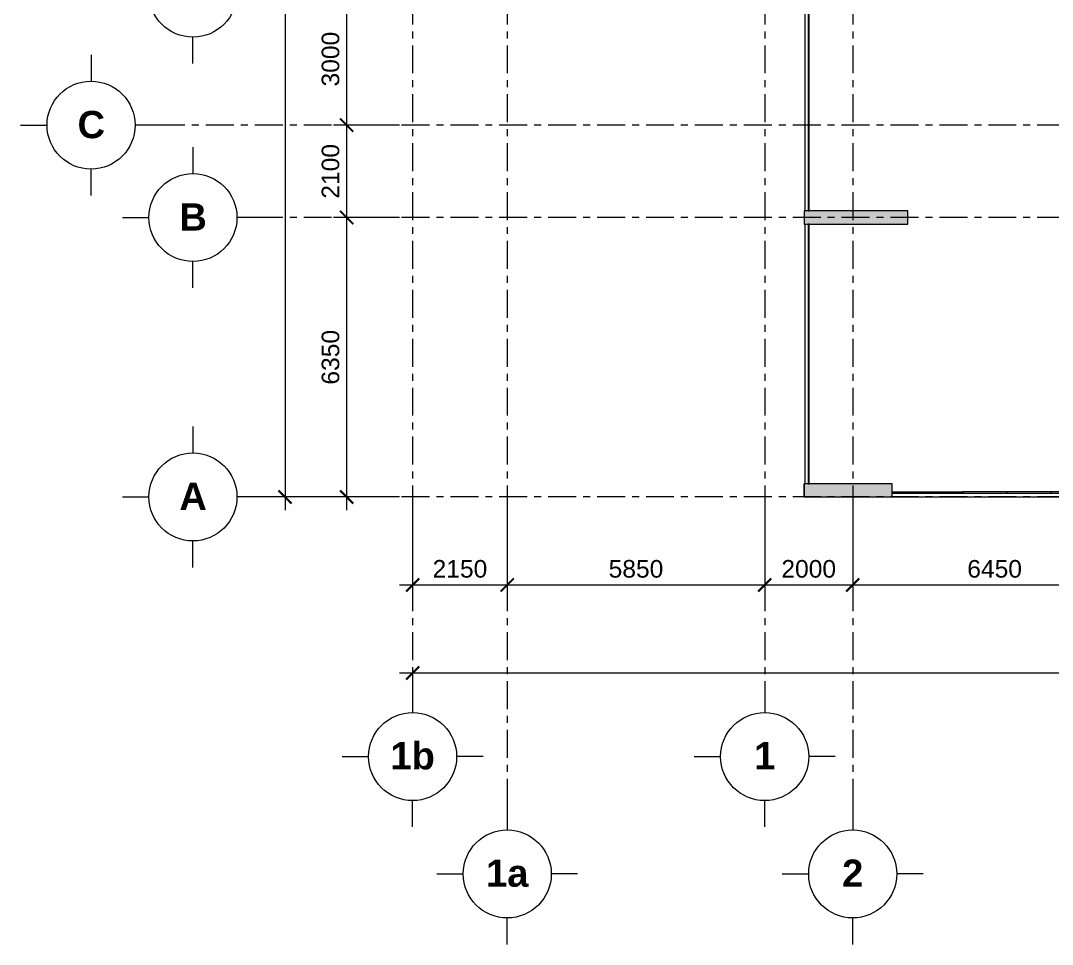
# Model space of a CAD drawing. Header units: millimetres. Extents: x -20201 to 105152, y -11216 to 48206.
# Drawn here: x -17407 to 6038, y -10168 to 10825 of the extents above; entities that cross this region are included whole.
import ezdxf

# ---------------------------------------------------------------- set-up
doc = ezdxf.new("R2010")
doc.units = ezdxf.units.MM
doc.linetypes.add('Grid Line', pattern=[22.225, 12.7, -3.175, 3.175, -3.175])
for name, color, linetype, lineweight in [('DIM', 1, 'Continuous', 5), ('KH', 6, 'Continuous', 5), ('KINH', 152, 'Continuous', 5), ('NET CAT', 3, 'Continuous', 5), ('NET CATConcrete', 3, 'Continuous', 5), ('NET-THAY', 2, 'Continuous', 9), ('TRUC', 225, 'Continuous', 5)]:
    doc.layers.add(name, color=color, linetype=linetype, lineweight=lineweight)
doc.styles.add('Arial_B', font='arialbd_1.ttf', dxfattribs={"height": 619.047619})
doc.styles.add('TA1', font='arial_1.ttf')
doc.dimstyles.new('D_200_KTx2', dxfattribs={"dimtxt": 400, "dimasz": 300, "dimexe": 300, "dimexo": 300, "dimgap": 160, "dimtad": 1, "dimdec": 0, "dimzin": 9, "dimtxsty": 'TA1', "dimblk": 'ARCHTICK', "dimcen": 1, "dimdle": 300, "dimclrd": 256, "dimclre": 256, "dimclrt": 7, "dimadec": 0, "dimazin": 0, "dimtfac": 1, "dimtdec": 0, "dimtix": 1, "dimtmove": 1, "dimatfit": 3, "dimldrblk": 'ARCHTICK', "dimfxl": 0, "dimtolj": 1, "dimtzin": 0, "dimlwd": -1, "dimlwe": -1, "dimarcsym": 0})

# ---------------------------------------------------------------- blocks, each defined once
blk = doc.blocks.new('ALC1807-ASCENT PLAZA-KET CAU 1_rvt-1-MẶT BẰNG TẦNG 1')
at = {"layer": 'NET CAT'}
for points in [[(2751, 6200), (2751, 6500), (401, 6500), (401, 6200)], [(2401, 0), (2401, 300), (401, 300), (401, 0)]]:
    blk.add_hatch(color=7, dxfattribs=at).paths.add_polyline_path(points, flags=0)
at = {"layer": 'NET CAT', "color": 90, "lineweight": 13}
for p, q in [((2751, 6500), (401, 6500)), ((401, 6500), (401, 6200)), ((2751, 6200), (2751, 6500)), ((401, 6200), (2751, 6200)), ((2401, 300), (401, 300)), ((401, 300), (401, 0)), ((2401, 0), (2401, 300)), ((401, 0), (2401, 0))]:
    blk.add_line(p, q, dxfattribs=at)
blk = doc.blocks.new('System Panel - Glazed-394770-MẶT BẰNG TẦNG 2')
at = {"layer": 'KINH', "lineweight": 9}
for p, q in [((500, 13), (-500, 13)), ((-500, 13), (-500, -13)), ((500, -13), (500, 13)), ((-500, -13), (500, -13))]:
    blk.add_line(p, q, dxfattribs=at)
blk = doc.blocks.new('System Panel - Glazed-616473-MẶT BẰNG TẦNG 2')
at = {"layer": 'KINH', "lineweight": 9}
for p, q in [((450, 13), (-450, 13)), ((-450, 13), (-450, -13)), ((450, -13), (450, 13)), ((-450, -13), (450, -13))]:
    blk.add_line(p, q, dxfattribs=at)
blk = doc.blocks.new('System Panel - Glazed-616741-MẶT BẰNG TẦNG 2')
at = {"layer": 'KINH', "lineweight": 9}
for p, q in [((400, 13), (-400, 13)), ((-400, 13), (-400, -13)), ((400, -13), (400, 13)), ((-400, -13), (400, -13))]:
    blk.add_line(p, q, dxfattribs=at)
blk = doc.blocks.new('_ARCHTICK')
at = {"color": 0, "linetype": 'ByBlock', "const_width": 0.15}
blk.add_lwpolyline([(-0.5, -0.5), (0.5, 0.5)], dxfattribs=at)
blk = doc.blocks.new('*D85')
at = {"layer": 'Defpoints', "color": 0, "transparency": 16777216}
for p in [(-8499, 0), (-6349, 0), (-6349, -2000)]:
    blk.add_point(p, dxfattribs=at)
at = {"layer": 'DIM', "transparency": 16777216}
for p, q in [((-8499, -300), (-8499, -2300)), ((-6349, -300), (-6349, -2300)), ((-8799, -2000), (-6049, -2000))]:
    blk.add_line(p, q, dxfattribs=at)
at = {"layer": 'DIM', "transparency": 16777216, "xscale": 300, "yscale": 300, "zscale": 300, "rotation": 180}
blk.add_blockref('_ARCHTICK', (-8499, -2000), dxfattribs=at)
at = {"layer": 'DIM', "transparency": 16777216, "xscale": 300, "yscale": 300, "zscale": 300}
blk.add_blockref('_ARCHTICK', (-6349, -2000), dxfattribs=at)
at = {"layer": 'DIM', "color": 7, "transparency": 16777216, "insert": (-7424, -1636), "char_height": 400, "attachment_point": 5, "style": 'TA1'}
blk.add_mtext('\\A1;2150', dxfattribs=at)
blk = doc.blocks.new('*D86')
at = {"layer": 'Defpoints', "color": 0, "transparency": 16777216}
for p in [(-6349, 0), (-499, 0), (-499, -2000)]:
    blk.add_point(p, dxfattribs=at)
at = {"layer": 'DIM', "transparency": 16777216}
for p, q in [((-6349, -300), (-6349, -2300)), ((-499, -300), (-499, -2300)), ((-6649, -2000), (-199, -2000))]:
    blk.add_line(p, q, dxfattribs=at)
at = {"layer": 'DIM', "transparency": 16777216, "xscale": 300, "yscale": 300, "zscale": 300, "rotation": 180}
blk.add_blockref('_ARCHTICK', (-6349, -2000), dxfattribs=at)
at = {"layer": 'DIM', "transparency": 16777216, "xscale": 300, "yscale": 300, "zscale": 300}
blk.add_blockref('_ARCHTICK', (-499, -2000), dxfattribs=at)
at = {"layer": 'DIM', "color": 7, "transparency": 16777216, "insert": (-3424, -1636), "char_height": 400, "attachment_point": 5, "style": 'TA1'}
blk.add_mtext('\\A1;5850', dxfattribs=at)
blk = doc.blocks.new('*D87')
at = {"layer": 'Defpoints', "color": 0, "transparency": 16777216}
for p in [(-499, 0), (1501, 0), (1501, -2000)]:
    blk.add_point(p, dxfattribs=at)
at = {"layer": 'DIM', "transparency": 16777216}
for p, q in [((-499, -300), (-499, -2300)), ((1501, -300), (1501, -2300)), ((-799, -2000), (1801, -2000))]:
    blk.add_line(p, q, dxfattribs=at)
at = {"layer": 'DIM', "transparency": 16777216, "xscale": 300, "yscale": 300, "zscale": 300, "rotation": 180}
blk.add_blockref('_ARCHTICK', (-499, -2000), dxfattribs=at)
at = {"layer": 'DIM', "transparency": 16777216, "xscale": 300, "yscale": 300, "zscale": 300}
blk.add_blockref('_ARCHTICK', (1501, -2000), dxfattribs=at)
at = {"layer": 'DIM', "color": 7, "transparency": 16777216, "insert": (501, -1636), "char_height": 400, "attachment_point": 5, "style": 'TA1'}
blk.add_mtext('\\A1;2000', dxfattribs=at)
blk = doc.blocks.new('*D88')
at = {"layer": 'Defpoints', "color": 0, "transparency": 16777216}
for p in [(1501, 0), (7951, 0), (7951, -2000)]:
    blk.add_point(p, dxfattribs=at)
at = {"layer": 'DIM', "transparency": 16777216}
for p, q in [((1501, -300), (1501, -2300)), ((7951, -300), (7951, -2300)), ((1201, -2000), (8251, -2000))]:
    blk.add_line(p, q, dxfattribs=at)
at = {"layer": 'DIM', "transparency": 16777216, "xscale": 300, "yscale": 300, "zscale": 300, "rotation": 180}
blk.add_blockref('_ARCHTICK', (1501, -2000), dxfattribs=at)
at = {"layer": 'DIM', "transparency": 16777216, "xscale": 300, "yscale": 300, "zscale": 300}
blk.add_blockref('_ARCHTICK', (7951, -2000), dxfattribs=at)
at = {"layer": 'DIM', "color": 7, "transparency": 16777216, "insert": (4726, -1636), "char_height": 400, "attachment_point": 5, "style": 'TA1'}
blk.add_mtext('\\A1;6450', dxfattribs=at)
blk = doc.blocks.new('*D100')
at = {"layer": 'Defpoints', "color": 0, "transparency": 16777216}
for p in [(-8499, -3576), (41001, -3576), (41001, -4000)]:
    blk.add_point(p, dxfattribs=at)
at = {"layer": 'DIM', "transparency": 16777216}
for p, q in [((-8499, -3876), (-8499, -4300)), ((41001, -3876), (41001, -4300)), ((-8799, -4000), (41301, -4000))]:
    blk.add_line(p, q, dxfattribs=at)
at = {"layer": 'DIM', "transparency": 16777216, "xscale": 300, "yscale": 300, "zscale": 300, "rotation": 180}
blk.add_blockref('_ARCHTICK', (-8499, -4000), dxfattribs=at)
at = {"layer": 'DIM', "transparency": 16777216, "xscale": 300, "yscale": 300, "zscale": 300}
blk.add_blockref('_ARCHTICK', (41001, -4000), dxfattribs=at)
at = {"layer": 'DIM', "color": 7, "transparency": 16777216, "insert": (16251, -3636), "char_height": 400, "attachment_point": 5, "style": 'TA1'}
blk.add_mtext('\\A1;49500', dxfattribs=at)
blk = doc.blocks.new('*D111')
at = {"layer": 'Defpoints', "color": 0, "transparency": 16777216}
for p in [(-8499, 11450), (-9999, 8450), (-8499, 8450)]:
    blk.add_point(p, dxfattribs=at)
at = {"layer": 'DIM', "transparency": 16777216}
for p, q in [((-9999, 11750), (-9999, 8150)), ((-8799, 11450), (-10299, 11450)), ((-8799, 8450), (-10299, 8450))]:
    blk.add_line(p, q, dxfattribs=at)
at = {"layer": 'DIM', "transparency": 16777216, "xscale": 300, "yscale": 300, "zscale": 300}
for p, rotation in [((-9999, 11450), 90), ((-9999, 8450), 270)]:
    blk.add_blockref('_ARCHTICK', p, dxfattribs=dict(at, rotation=rotation))
at = {"layer": 'DIM', "color": 7, "transparency": 16777216, "insert": (-10364, 9950), "char_height": 400, "attachment_point": 5, "rotation": 90, "style": 'TA1'}
blk.add_mtext('\\A1;3000', dxfattribs=at)
blk = doc.blocks.new('*D112')
at = {"layer": 'Defpoints', "color": 0, "transparency": 16777216}
for p in [(-8499, 8450), (-9999, 6350), (-8499, 6350)]:
    blk.add_point(p, dxfattribs=at)
at = {"layer": 'DIM', "transparency": 16777216}
for p, q in [((-9999, 8750), (-9999, 6050)), ((-8799, 8450), (-10299, 8450)), ((-8799, 6350), (-10299, 6350))]:
    blk.add_line(p, q, dxfattribs=at)
at = {"layer": 'DIM', "transparency": 16777216, "xscale": 300, "yscale": 300, "zscale": 300}
for p, rotation in [((-9999, 8450), 90), ((-9999, 6350), 270)]:
    blk.add_blockref('_ARCHTICK', p, dxfattribs=dict(at, rotation=rotation))
at = {"layer": 'DIM', "color": 7, "transparency": 16777216, "insert": (-10364, 7400), "char_height": 400, "attachment_point": 5, "rotation": 90, "style": 'TA1'}
blk.add_mtext('\\A1;2100', dxfattribs=at)
blk = doc.blocks.new('*D113')
at = {"layer": 'Defpoints', "color": 0, "transparency": 16777216}
for p in [(-8499, 6350), (-9999, 0), (-8499, 0)]:
    blk.add_point(p, dxfattribs=at)
at = {"layer": 'DIM', "transparency": 16777216}
for p, q in [((-9999, 6650), (-9999, -300)), ((-8799, 6350), (-10299, 6350)), ((-8799, 0), (-10299, 0))]:
    blk.add_line(p, q, dxfattribs=at)
at = {"layer": 'DIM', "transparency": 16777216, "xscale": 300, "yscale": 300, "zscale": 300}
for p, rotation in [((-9999, 6350), 90), ((-9999, 0), 270)]:
    blk.add_blockref('_ARCHTICK', p, dxfattribs=dict(at, rotation=rotation))
at = {"layer": 'DIM', "color": 7, "transparency": 16777216, "insert": (-10364, 3175), "char_height": 400, "attachment_point": 5, "rotation": 90, "style": 'TA1'}
blk.add_mtext('\\A1;6350', dxfattribs=at)
blk = doc.blocks.new('*D121')
at = {"layer": 'Defpoints', "color": 0, "transparency": 16777216}
for p in [(-8499, 42600), (-11399, 0), (-8499, 0)]:
    blk.add_point(p, dxfattribs=at)
at = {"layer": 'DIM', "transparency": 16777216}
for p, q in [((-11399, 42900), (-11399, -300)), ((-8799, 42600), (-11699, 42600)), ((-8799, 0), (-11699, 0))]:
    blk.add_line(p, q, dxfattribs=at)
at = {"layer": 'DIM', "transparency": 16777216, "xscale": 300, "yscale": 300, "zscale": 300}
for p, rotation in [((-11399, 42600), 90), ((-11399, 0), 270)]:
    blk.add_blockref('_ARCHTICK', p, dxfattribs=dict(at, rotation=rotation))
at = {"layer": 'DIM', "color": 7, "transparency": 16777216, "insert": (-11764, 21300), "char_height": 400, "attachment_point": 5, "rotation": 90, "style": 'TA1'}
blk.add_mtext('\\A1;42600', dxfattribs=at)
blk = doc.blocks.new('Grid - FamilyAL-KH TRUC-550400-MẶT BẰNG HẦM 2')
at = {"layer": 'KH'}
for p, q in [((0, 7), (0, 4)), ((-8, -1), (-5, -1)), ((8, -1), (5, -1)), ((0, -9), (0, -6))]:
    blk.add_line(p, q, dxfattribs=at)
blk.add_circle((0, -1), 5, dxfattribs=at)

msp = doc.modelspace()

# ---------------------------------------------------------------- linework, layer by layer
at = {"layer": 'KINH', "lineweight": 9}
for p, q in [((3000.5, 112.6), (2400.5, 112.6)), ((2400.5, 112.6), (2400.5, 87.2)), ((2400.5, 87.2), (3000.5, 87.2)), ((4000.5, 112.6), (3000.5, 112.6)), ((3000.5, 112.6), (3000.5, 87.2)), ((3000.5, 87.2), (3000.5, 112.6)), ((3000.5, 87.2), (4000.5, 87.2)), ((4000.5, 87.2), (4000.5, 112.6))]:
    msp.add_line(p, q, dxfattribs=at)
at = {"layer": 'NET CATConcrete'}
for p, q in [((410.5, 11299.9), (410.5, 6499.9)), ((410.5, 6199.9), (410.5, 299.9)), ((400.5, 20), (400.5, 299.9)), ((2400.5, -0.1), (9040.5, -0.1))]:
    msp.add_line(p, q, dxfattribs=at)
at = {"layer": 'NET-THAY', "color": 250}
msp.add_line((2400.5, 1.1), (9040.5, 1.1), dxfattribs=at)
at = {"layer": 'TRUC', "linetype": 'Grid Line', "ltscale": 50}
for p, q in [((-8499.5, 43599.9), (-8499.5, -4500.1)), ((-6349.5, 43599.9), (-6349.5, -7167.6)), ((-499.5, 43599.9), (-499.5, -4500.1)), ((1500.5, 43599.9), (1500.5, -7167.6)), ((43000.5, 8449.9), (-14407, 8449.9)), ((43000.5, 6349.9), (-12092.4, 6349.9)), ((43000.5, -0.1), (-12092.4, -0.1))]:
    msp.add_line(p, q, dxfattribs=at)

# ---------------------------------------------------------------- block references
at = {"lineweight": 5}
msp.add_blockref('ALC1807-ASCENT PLAZA-KET CAU 1_rvt-1-MẶT BẰNG TẦNG 1', (0, 0), dxfattribs=at)
for p, xscale, yscale, zscale, rotation in [((-13692.4, 11449.9), 200.0000000000002, 200.0000000000002, 200.0000000000002, 90), ((-16007, 8449.9), 200.0000000000002, 200.0000000000002, 200.0000000000002, 90), ((-13692.4, 6349.9), 200.0000000000002, 200.0000000000002, 200.0000000000002, 90), ((-13692.4, -0.1), 200.0000000000002, 200.0000000000002, 200.0000000000002, 90), ((-8499.5, -6100.1), 199.9999999999999, 199.9999999999999, 199.9999999999999, 180), ((-499.5, -6100.1), 199.9999999999999, 199.9999999999999, 199.9999999999999, 180), ((-6349.5, -8767.6), 199.9999999999999, 199.9999999999999, 199.9999999999999, 180), ((1500.5, -8767.6), 199.9999999999999, 199.9999999999999, 199.9999999999999, 180)]:
    msp.add_blockref('Grid - FamilyAL-KH TRUC-550400-MẶT BẰNG HẦM 2', p, dxfattribs=dict(at, xscale=xscale, yscale=yscale, zscale=zscale, rotation=rotation))
at = {"color": 10, "lineweight": 15}
for name, p, rotation in [('System Panel - Glazed-616741-MẶT BẰNG TẦNG 2', (500.5, 10899.9), 90), ('System Panel - Glazed-394770-MẶT BẰNG TẦNG 2', (500.5, 9999.9), 90), ('System Panel - Glazed-394770-MẶT BẰNG TẦNG 2', (500.5, 8999.9), 90), ('System Panel - Glazed-394770-MẶT BẰNG TẦNG 2', (500.5, 7999.9), 90), ('System Panel - Glazed-394770-MẶT BẰNG TẦNG 2', (500.5, 6999.9), 90), ('System Panel - Glazed-616473-MẶT BẰNG TẦNG 2', (500.5, 5749.9), 90), ('System Panel - Glazed-394770-MẶT BẰNG TẦNG 2', (500.5, 4799.9), 90), ('System Panel - Glazed-394770-MẶT BẰNG TẦNG 2', (500.5, 3799.9), 90), ('System Panel - Glazed-394770-MẶT BẰNG TẦNG 2', (500.5, 2799.9), 90), ('System Panel - Glazed-394770-MẶT BẰNG TẦNG 2', (500.5, 1799.9), 90), ('System Panel - Glazed-394770-MẶT BẰNG TẦNG 2', (500.5, 799.9), 90), ('System Panel - Glazed-394770-MẶT BẰNG TẦNG 2', (4500.5, 99.9), 180), ('System Panel - Glazed-394770-MẶT BẰNG TẦNG 2', (5500.5, 99.9), 180), ('System Panel - Glazed-394770-MẶT BẰNG TẦNG 2', (6500.5, 99.9), 180)]:
    msp.add_blockref(name, p, dxfattribs=dict(at, rotation=rotation))

# ---------------------------------------------------------------- texts
at = {"layer": 'KH', "attachment_point": 2, "line_spacing_factor": 0.941778, "style": 'Arial_B'}
for s, insert, char_height, width in [('\\fArial|b1|i0|c0|p34|;C', (-15801.9, 8772.4), 619.048, 727.186), ('\\fArial|b1|i0|c0|p34|;B', (-13487.2, 6672.4), 619.048, 727.186), ('\\fArial|b1|i0|c0|p34|;A', (-13487.2, 322.4), 619.048, 705.15), ('1b', (-8499.2, -5572.2), 619.05, 1175.251), ('\\fArial|b1|i0|c0|p34|;1', (-499.2, -5572.2), 619.048, 558.244), ('1a', (-6349.2, -8239.8), 619.05, 1116.488), ('\\fArial|b1|i0|c0|p34|;2', (1500.8, -8239.8), 619.048, 558.244)]:
    msp.add_mtext(s, dxfattribs=dict(at, insert=insert, char_height=char_height, width=width))

# ---------------------------------------------------------------- dimensions: what is measured, and where the dimension line sits
at = {"layer": 'DIM'}
for base, p1, p2, picture, middle in [((-11399.5, -0.1), (-8499.5, 42599.9), (-8499.5, -0.1), '*D121', (-11763.7, 21299.9)), ((-9999.5, 8449.9), (-8499.5, 11449.9), (-8499.5, 8449.9), '*D111', (-10363.8, 9949.9)), ((-9999.5, 6349.9), (-8499.5, 8449.9), (-8499.5, 6349.9), '*D112', (-10363.7, 7399.9)), ((-9999.5, -0.1), (-8499.5, 6349.9), (-8499.5, -0.1), '*D113', (-10363.8, 3174.9))]:
    dim = msp.add_linear_dim(base=base, p1=p1, p2=p2, angle=90, dimstyle='D_200_KTx2', dxfattribs=at)
    dim.commit()
    dim.dimension.update_dxf_attribs({"geometry": picture, "text_midpoint": middle})
for base, p1, p2, picture, middle in [((-6349.5, -2000.1), (-8499.5, -0.1), (-6349.5, -0.1), '*D85', (-7424.5, -1635.8)), ((-499.5, -2000.1), (-6349.5, -0.1), (-499.5, -0.1), '*D86', (-3424.5, -1635.8)), ((1500.5, -2000.1), (-499.5, -0.1), (1500.5, -0.1), '*D87', (500.5, -1635.8)), ((7950.5, -2000.1), (1500.5, -0.1), (7950.5, -0.1), '*D88', (4725.5, -1635.8)), ((41000.5, -4000.1), (-8499.5, -3575.8), (41000.5, -3575.8), '*D100', (16250.5, -3635.8))]:
    dim = msp.add_linear_dim(base=base, p1=p1, p2=p2, dimstyle='D_200_KTx2', dxfattribs=at)
    dim.commit()
    dim.dimension.update_dxf_attribs({"geometry": picture, "text_midpoint": middle})

doc.saveas('drawing.dxf')
